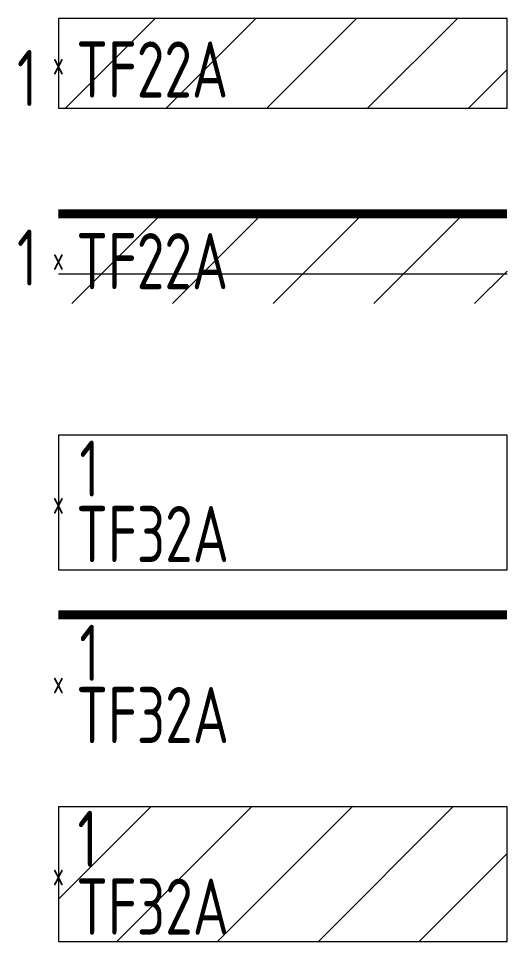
# Model space of a CAD drawing. Header units: metres. Extents: x -162 to 83385, y -62392 to -1971.
# Drawn here: x 12686 to 13785, y -53498 to -51443 of the extents above; entities that cross this region are included whole.
import ezdxf
from ezdxf.enums import TextEntityAlignment as Align
from ezdxf.lldxf.tags import DXFTag

# ---------------------------------------------------------------- set-up
doc = ezdxf.new("R2010")
doc.units = ezdxf.units.M
doc.header["$LTSCALE"] = 0.5
for name, color, linetype, lineweight in [('ELIN_Attribut_01_Produkt_ID', 7, 'Continuous', 0), ('ELIN_Attribut_02_Stromkreis', 7, 'Continuous', 0), ('ELIN_Attribut_03_Verteilerbereich', 7, 'Continuous', 0), ('ELIN_Attribut_04_Montagehoehe', 7, 'Continuous', 0), ('ELIN_Attribut_05_Montageart', 7, 'Continuous', 0), ('ELIN_Attribut_06_Tuernummer', 7, 'Continuous', 0), ('ELIN_Attribut_07_Bemerkung', 7, 'Continuous', 0), ('ELIN_Attribut_08_Adresse', 7, 'Continuous', 0), ('ELIN_Attribut_10_AKZ1', 7, 'Continuous', 0), ('ELIN_Attribut_11_AKZ2', 7, 'Continuous', 0), ('ELIN_Attribut_12_Sonstiges1', 7, 'Continuous', 0), ('ELIN_Attribut_13_Sonstiges2', 7, 'Continuous', 0), ('ELIN_Attribut_14_Bauteil', 7, 'Continuous', 0), ('ELIN_Attribut_15_Ebene', 7, 'Continuous', 0), ('ELIN_Attribut_16_Raumnummer', 7, 'Continuous', 0), ('ELIN_Attribut_17_Raumname', 7, 'Continuous', 0), ('ELIN_Attribut_18_Montageabschnitt', 7, 'Continuous', 0), ('ELIN_Attribut_Basispunkt', 2, 'Continuous', 0), ('ELIN_Attribute_GEMOS', 11, 'Continuous', 0), ('ELIN_Attribute_Tragsystem', 7, 'Continuous', 0), ('ELIN_KTF_DE_Kabeltasse', 5, 'Continuous', 0)]:
    doc.layers.add(name, color=color, linetype=linetype, lineweight=lineweight)
doc.layers.get('0').off()
doc.styles.add('ELIN_Attribute', font='isocp.shx', dxfattribs={"width": 0.8})
doc.styles.add('ELIN_SY', font='isocp.shx', dxfattribs={"width": 0.9})
tags = doc.linetypes.add('STRICHPUNKT2', pattern=[12.7, 6.35, -3.175, 0, -3.175]).pattern_tags.tags
tags[10:11] = [DXFTag(74, 4), DXFTag(75, 0), DXFTag(340, '0'), DXFTag(46, 1.0), DXFTag(50, 0.0), DXFTag(44, 0.0), DXFTag(45, 0.0)]
tags[8:9] = [DXFTag(74, 4), DXFTag(75, 0), DXFTag(340, '0'), DXFTag(46, 1.0), DXFTag(50, 0.0), DXFTag(44, 0.0), DXFTag(45, 0.0)]
tags[6:7] = [DXFTag(74, 4), DXFTag(75, 0), DXFTag(340, '0'), DXFTag(46, 1.0), DXFTag(50, 0.0), DXFTag(44, 0.0), DXFTag(45, 0.0)]
tags[4:5] = [DXFTag(74, 4), DXFTag(75, 0), DXFTag(340, '0'), DXFTag(46, 1.0), DXFTag(50, 0.0), DXFTag(44, 0.0), DXFTag(45, 0.0)]

# ---------------------------------------------------------------- blocks, each defined once
blk = doc.blocks.new('*U587')
h = blk.add_hatch()
h.set_pattern_fill('ANSI31', color=0, scale=50)
h.paths.add_polyline_path([(1000, 100), (0, 100), (0, -100), (1000, -100)])
at = {"linetype": 'STRICHPUNKT2', "ltscale": 25}
blk.add_line((0, -33.4), (1000, -33.4), dxfattribs=at)
at = {"color": 0}
blk.add_lwpolyline([(1000, 100, 20, 20, 0), (0, 100, 0, 0, 0), (0, -100, 0, 0, 0), (1000, -100, 0, 0, 0)], format="xyseb", close=True, dxfattribs=at)
at = {"layer": 'ELIN_Attribut_01_Produkt_ID', "color": 0, "style": 'ELIN_SY', "width": 0.8, "flags": 8}
blk.add_attdef('01_PRODUKT_ID', (39.7, -152.9), '', height=125, dxfattribs=at)
at = {"layer": 'ELIN_Attribut_02_Stromkreis', "style": 'ELIN_Attribute', "width": 0.8, "flags": 8}
blk.add_attdef('02_STROMKREIS', (168.4, -14.6, 0), '', height=150, dxfattribs=at)
at = {"layer": 'ELIN_Attribut_03_Verteilerbereich', "style": 'ELIN_Attribute', "width": 0.8, "flags": 8}
blk.add_attdef('03_VERTEILERBEREICH', (-247.5, -404.4, 0), '', height=125, dxfattribs=at)
at = {"layer": 'ELIN_Attribut_04_Montagehoehe', "style": 'ELIN_Attribute', "width": 0.8, "flags": 8}
blk.add_attdef('04_MONTAGEHOEHE', text='', height=125, dxfattribs=at).set_placement((0, 0, 0), align=Align.RIGHT)
at = {"layer": 'ELIN_Attribut_05_Montageart', "style": 'ELIN_Attribute', "width": 0.8, "flags": 8}
blk.add_attdef('05_MONTAGEART', (168.4, -204.4, 0), '', height=125, dxfattribs=at)
at = {"layer": 'ELIN_Attribut_06_Tuernummer', "style": 'ELIN_Attribute', "width": 0.8, "flags": 8}
blk.add_attdef('06_TUERNUMMER', text='', height=125, dxfattribs=at).set_placement((0, 0, 0), align=Align.RIGHT)
at = {"layer": 'ELIN_Attribut_07_Bemerkung', "style": 'ELIN_Attribute', "width": 0.8, "flags": 8}
blk.add_attdef('07_BEMERKUNG', (-247.5, -604.4, 0), '', height=125, dxfattribs=at)
at = {"layer": 'ELIN_Attribut_08_Adresse', "style": 'ELIN_Attribute', "width": 0.8, "flags": 8}
blk.add_attdef('08_ADRESSE', (-247.5, -804.4, 0), '', height=125, dxfattribs=at)
at = {"layer": 'ELIN_Attribut_10_AKZ1', "style": 'ELIN_Attribute', "width": 0.8, "flags": 8}
blk.add_attdef('10_AKZ1', (-247.5, -1204.4, 0), '', height=125, dxfattribs=at)
at = {"layer": 'ELIN_Attribut_11_AKZ2', "style": 'ELIN_Attribute', "width": 0.8, "flags": 8}
blk.add_attdef('11_AKZ2', (-247.5, -1404.4, 0), '', height=125, dxfattribs=at)
at = {"layer": 'ELIN_Attribut_12_Sonstiges1', "style": 'ELIN_Attribute', "width": 0.8, "flags": 8}
blk.add_attdef('12_SONSTIGES1', (-247.5, -1604.4, 0), '', height=125, dxfattribs=at)
at = {"layer": 'ELIN_Attribut_13_Sonstiges2', "style": 'ELIN_Attribute', "width": 0.8, "flags": 8}
blk.add_attdef('13_SONSTIGES2', (-247.5, -1804.4, 0), '', height=125, dxfattribs=at)
at = {"layer": 'ELIN_Attribut_14_Bauteil', "style": 'ELIN_Attribute', "width": 0.8, "flags": 9}
blk.add_attdef('14_BAUTEIL', (39.7, -352.9), '', height=125, dxfattribs=at)
at = {"layer": 'ELIN_Attribut_15_Ebene', "style": 'ELIN_Attribute', "width": 0.8, "flags": 9}
blk.add_attdef('15_EBENE', (39.7, -552.9), '', height=125, dxfattribs=at)
at = {"layer": 'ELIN_Attribut_16_Raumnummer', "style": 'ELIN_Attribute', "width": 0.8, "flags": 8}
blk.add_attdef('16_RAUMNUMMER', (-247.5, -2404.4, 0), '', height=125, dxfattribs=at)
at = {"layer": 'ELIN_Attribut_17_Raumname', "style": 'ELIN_Attribute', "width": 0.8, "flags": 8}
blk.add_attdef('17_RAUMNAME', (-247.5, -2604.4, 0), '', height=125, dxfattribs=at)
at = {"layer": 'ELIN_Attribut_18_Montageabschnitt', "color": 0, "style": 'ELIN_SY', "width": 0.8, "flags": 9}
blk.add_attdef('18_MONTAGEABSCHNITT', (39.7, -752.9), '', height=125, dxfattribs=at)
at = {"layer": 'ELIN_Attribut_Basispunkt', "style": 'ELIN_Attribute', "width": 0.8, "flags": 8}
blk.add_attdef('Basispunkt', text='', height=50, dxfattribs=at).set_placement((0, 0), align=Align.MIDDLE)
at = {"layer": 'ELIN_Attribute_GEMOS', "style": 'ELIN_Attribute', "width": 0.6}
for tag, p in [('G01_PRO02ID', (1620.5, 183.6)), ('G02_BEZEICHNUNG', (1620.5, -14.6, 0)), ('G03_DESCRIPTION', (1620.5, -204.4, 0)), ('G04_GEMOS-SYMBOL', (1623.8, -404.4, 0)), ('G05_GEMOS-TYP', (1623.8, -604.4, 0)), ('G06_ORTSKENNUNG', (1620.5, -804.4, 0)), ('G08_FREI1', (1620.5, -1004.4, 0)), ('G08_FREI2', (1620.5, -1204.4, 0))]:
    blk.add_attdef(tag, p, '', height=125, dxfattribs=at)
at = {"layer": 'ELIN_Attribute_Tragsystem', "color": 0, "style": 'ELIN_SY', "width": 0.8, "flags": 8}
blk.add_attdef('T01_ANZAHL', (1142.7, -160.1), '', height=125, dxfattribs=at)
blk = doc.blocks.new('*U583')
h = blk.add_hatch()
h.set_pattern_fill('ANSI31', color=0, scale=50)
h.paths.add_polyline_path([(1000, 100), (0, 100), (0, -100), (1000, -100)])
at = {"color": 0}
blk.add_lwpolyline([(1000, 100), (0, 100), (0, -100), (1000, -100)], close=True, dxfattribs=at)
at = {"layer": 'ELIN_Attribut_01_Produkt_ID', "color": 0, "style": 'ELIN_SY', "width": 0.8, "flags": 8}
blk.add_attdef('01_PRODUKT_ID', (39.7, -152.9), '', height=125, dxfattribs=at)
at = {"layer": 'ELIN_Attribut_02_Stromkreis', "style": 'ELIN_Attribute', "width": 0.8, "flags": 8}
blk.add_attdef('02_STROMKREIS', (168.4, -14.6, 0), '', height=150, dxfattribs=at)
at = {"layer": 'ELIN_Attribut_03_Verteilerbereich', "style": 'ELIN_Attribute', "width": 0.8, "flags": 8}
blk.add_attdef('03_VERTEILERBEREICH', (-247.5, -404.4, 0), '', height=125, dxfattribs=at)
at = {"layer": 'ELIN_Attribut_04_Montagehoehe', "style": 'ELIN_Attribute', "width": 0.8, "flags": 8}
blk.add_attdef('04_MONTAGEHOEHE', text='', height=125, dxfattribs=at).set_placement((0, 0, 0), align=Align.RIGHT)
at = {"layer": 'ELIN_Attribut_05_Montageart', "style": 'ELIN_Attribute', "width": 0.8, "flags": 8}
blk.add_attdef('05_MONTAGEART', (168.4, -204.4, 0), '', height=125, dxfattribs=at)
at = {"layer": 'ELIN_Attribut_06_Tuernummer', "style": 'ELIN_Attribute', "width": 0.8, "flags": 8}
blk.add_attdef('06_TUERNUMMER', text='', height=125, dxfattribs=at).set_placement((0, 0, 0), align=Align.RIGHT)
at = {"layer": 'ELIN_Attribut_07_Bemerkung', "style": 'ELIN_Attribute', "width": 0.8, "flags": 8}
blk.add_attdef('07_BEMERKUNG', (-247.5, -604.4, 0), '', height=125, dxfattribs=at)
at = {"layer": 'ELIN_Attribut_08_Adresse', "style": 'ELIN_Attribute', "width": 0.8, "flags": 8}
blk.add_attdef('08_ADRESSE', (-247.5, -804.4, 0), '', height=125, dxfattribs=at)
at = {"layer": 'ELIN_Attribut_10_AKZ1', "style": 'ELIN_Attribute', "width": 0.8, "flags": 8}
blk.add_attdef('10_AKZ1', (-247.5, -1204.4, 0), '', height=125, dxfattribs=at)
at = {"layer": 'ELIN_Attribut_11_AKZ2', "style": 'ELIN_Attribute', "width": 0.8, "flags": 8}
blk.add_attdef('11_AKZ2', (-247.5, -1404.4, 0), '', height=125, dxfattribs=at)
at = {"layer": 'ELIN_Attribut_12_Sonstiges1', "style": 'ELIN_Attribute', "width": 0.8, "flags": 8}
blk.add_attdef('12_SONSTIGES1', (-247.5, -1604.4, 0), '', height=125, dxfattribs=at)
at = {"layer": 'ELIN_Attribut_13_Sonstiges2', "style": 'ELIN_Attribute', "width": 0.8, "flags": 8}
blk.add_attdef('13_SONSTIGES2', (-247.5, -1804.4, 0), '', height=125, dxfattribs=at)
at = {"layer": 'ELIN_Attribut_14_Bauteil', "style": 'ELIN_Attribute', "width": 0.8, "flags": 9}
blk.add_attdef('14_BAUTEIL', (39.7, -352.9), '', height=125, dxfattribs=at)
at = {"layer": 'ELIN_Attribut_15_Ebene', "style": 'ELIN_Attribute', "width": 0.8, "flags": 9}
blk.add_attdef('15_EBENE', (39.7, -552.9), '', height=125, dxfattribs=at)
at = {"layer": 'ELIN_Attribut_16_Raumnummer', "style": 'ELIN_Attribute', "width": 0.8, "flags": 8}
blk.add_attdef('16_RAUMNUMMER', (-247.5, -2404.4, 0), '', height=125, dxfattribs=at)
at = {"layer": 'ELIN_Attribut_17_Raumname', "style": 'ELIN_Attribute', "width": 0.8, "flags": 8}
blk.add_attdef('17_RAUMNAME', (-247.5, -2604.4, 0), '', height=125, dxfattribs=at)
at = {"layer": 'ELIN_Attribut_18_Montageabschnitt', "color": 0, "style": 'ELIN_SY', "width": 0.8, "flags": 9}
blk.add_attdef('18_MONTAGEABSCHNITT', (39.7, -752.9), '', height=125, dxfattribs=at)
at = {"layer": 'ELIN_Attribut_Basispunkt', "style": 'ELIN_Attribute', "width": 0.8, "flags": 8}
blk.add_attdef('Basispunkt', text='', height=50, dxfattribs=at).set_placement((0, 0), align=Align.MIDDLE)
at = {"layer": 'ELIN_Attribute_GEMOS', "style": 'ELIN_Attribute', "width": 0.6}
for tag, p in [('G01_PRO02ID', (1620.5, 183.6)), ('G02_BEZEICHNUNG', (1620.5, -14.6, 0)), ('G03_DESCRIPTION', (1620.5, -204.4, 0)), ('G04_GEMOS-SYMBOL', (1623.8, -404.4, 0)), ('G05_GEMOS-TYP', (1623.8, -604.4, 0)), ('G06_ORTSKENNUNG', (1620.5, -804.4, 0)), ('G08_FREI1', (1620.5, -1004.4, 0)), ('G08_FREI2', (1620.5, -1204.4, 0))]:
    blk.add_attdef(tag, p, '', height=125, dxfattribs=at)
at = {"layer": 'ELIN_Attribute_Tragsystem', "color": 0, "style": 'ELIN_SY', "width": 0.8, "flags": 8}
blk.add_attdef('T01_ANZAHL', (1142.7, -160.1), '', height=125, dxfattribs=at)
blk = doc.blocks.new('*U573')
at = {"color": 0}
blk.add_lwpolyline([(1000, 150, 20, 20, 0), (0, 150, 0, 0, 0), (0, -150, 0, 0, 0), (1000, -150, 0, 0, 0)], format="xyseb", close=True, dxfattribs=at)
at = {"layer": 'ELIN_Attribut_01_Produkt_ID', "color": 0, "style": 'ELIN_SY', "width": 0.8, "flags": 8}
blk.add_attdef('01_PRODUKT_ID', (39.7, -102.9), '', height=125, dxfattribs=at)
at = {"layer": 'ELIN_Attribut_02_Stromkreis', "style": 'ELIN_Attribute', "width": 0.8, "flags": 8}
blk.add_attdef('02_STROMKREIS', (168.4, 35.4, 0), '', height=150, dxfattribs=at)
at = {"layer": 'ELIN_Attribut_03_Verteilerbereich', "style": 'ELIN_Attribute', "width": 0.8, "flags": 8}
blk.add_attdef('03_VERTEILERBEREICH', (-247.5, -354.4, 0), '', height=125, dxfattribs=at)
at = {"layer": 'ELIN_Attribut_04_Montagehoehe', "style": 'ELIN_Attribute', "width": 0.8, "flags": 8}
blk.add_attdef('04_MONTAGEHOEHE', text='', height=125, dxfattribs=at).set_placement((0, 50, 0), align=Align.RIGHT)
at = {"layer": 'ELIN_Attribut_05_Montageart', "style": 'ELIN_Attribute', "width": 0.8, "flags": 8}
blk.add_attdef('05_MONTAGEART', (168.4, -154.4, 0), '', height=125, dxfattribs=at)
at = {"layer": 'ELIN_Attribut_06_Tuernummer', "style": 'ELIN_Attribute', "width": 0.8, "flags": 8}
blk.add_attdef('06_TUERNUMMER', text='', height=125, dxfattribs=at).set_placement((0, 50, 0), align=Align.RIGHT)
at = {"layer": 'ELIN_Attribut_07_Bemerkung', "style": 'ELIN_Attribute', "width": 0.8, "flags": 8}
blk.add_attdef('07_BEMERKUNG', (-247.5, -554.4, 0), '', height=125, dxfattribs=at)
at = {"layer": 'ELIN_Attribut_08_Adresse', "style": 'ELIN_Attribute', "width": 0.8, "flags": 8}
blk.add_attdef('08_ADRESSE', (-247.5, -754.4, 0), '', height=125, dxfattribs=at)
at = {"layer": 'ELIN_Attribut_10_AKZ1', "style": 'ELIN_Attribute', "width": 0.8, "flags": 8}
blk.add_attdef('10_AKZ1', (-247.5, -1154.4, 0), '', height=125, dxfattribs=at)
at = {"layer": 'ELIN_Attribut_11_AKZ2', "style": 'ELIN_Attribute', "width": 0.8, "flags": 8}
blk.add_attdef('11_AKZ2', (-247.5, -1354.4, 0), '', height=125, dxfattribs=at)
at = {"layer": 'ELIN_Attribut_12_Sonstiges1', "style": 'ELIN_Attribute', "width": 0.8, "flags": 8}
blk.add_attdef('12_SONSTIGES1', (-247.5, -1554.4, 0), '', height=125, dxfattribs=at)
at = {"layer": 'ELIN_Attribut_13_Sonstiges2', "style": 'ELIN_Attribute', "width": 0.8, "flags": 8}
blk.add_attdef('13_SONSTIGES2', (-247.5, -1754.4, 0), '', height=125, dxfattribs=at)
at = {"layer": 'ELIN_Attribut_14_Bauteil', "style": 'ELIN_Attribute', "width": 0.8, "flags": 9}
blk.add_attdef('14_BAUTEIL', (39.7, -302.9), '', height=125, dxfattribs=at)
at = {"layer": 'ELIN_Attribut_15_Ebene', "style": 'ELIN_Attribute', "width": 0.8, "flags": 9}
blk.add_attdef('15_EBENE', (39.7, -502.9), '', height=125, dxfattribs=at)
at = {"layer": 'ELIN_Attribut_16_Raumnummer', "style": 'ELIN_Attribute', "width": 0.8, "flags": 8}
blk.add_attdef('16_RAUMNUMMER', (-247.5, -2354.4, 0), '', height=125, dxfattribs=at)
at = {"layer": 'ELIN_Attribut_17_Raumname', "style": 'ELIN_Attribute', "width": 0.8, "flags": 8}
blk.add_attdef('17_RAUMNAME', (-247.5, -2554.4, 0), '', height=125, dxfattribs=at)
at = {"layer": 'ELIN_Attribut_18_Montageabschnitt', "color": 0, "style": 'ELIN_SY', "width": 0.8, "flags": 9}
blk.add_attdef('18_MONTAGEABSCHNITT', (39.7, -702.9), '', height=125, dxfattribs=at)
at = {"layer": 'ELIN_Attribut_Basispunkt', "style": 'ELIN_Attribute', "width": 0.8, "flags": 8}
blk.add_attdef('Basispunkt', text='', height=50, dxfattribs=at).set_placement((0, 0.3), align=Align.MIDDLE)
at = {"layer": 'ELIN_Attribute_GEMOS', "style": 'ELIN_Attribute', "width": 0.6}
for tag, p in [('G01_PRO02ID', (1620.5, 183.6)), ('G02_BEZEICHNUNG', (1620.5, -14.6, 0)), ('G03_DESCRIPTION', (1620.5, -204.4, 0)), ('G04_GEMOS-SYMBOL', (1623.8, -404.4, 0)), ('G05_GEMOS-TYP', (1623.8, -604.4, 0)), ('G06_ORTSKENNUNG', (1620.5, -804.4, 0)), ('G08_FREI1', (1620.5, -1004.4, 0)), ('G08_FREI2', (1620.5, -1204.4, 0))]:
    blk.add_attdef(tag, p, '', height=125, dxfattribs=at)
at = {"layer": 'ELIN_Attribute_Tragsystem', "color": 0, "style": 'ELIN_SY', "width": 0.8, "flags": 8}
blk.add_attdef('T01_ANZAHL', (1146.8, -98.7), '', height=125, dxfattribs=at)
blk = doc.blocks.new('*U572')
at = {"color": 0}
blk.add_lwpolyline([(1000, 150), (0, 150), (0, -150), (1000, -150)], close=True, dxfattribs=at)
at = {"layer": 'ELIN_Attribut_01_Produkt_ID', "color": 0, "style": 'ELIN_SY', "width": 0.8, "flags": 8}
blk.add_attdef('01_PRODUKT_ID', (39.7, -102.9), '', height=125, dxfattribs=at)
at = {"layer": 'ELIN_Attribut_02_Stromkreis', "style": 'ELIN_Attribute', "width": 0.8, "flags": 8}
blk.add_attdef('02_STROMKREIS', (168.4, 35.4, 0), '', height=150, dxfattribs=at)
at = {"layer": 'ELIN_Attribut_03_Verteilerbereich', "style": 'ELIN_Attribute', "width": 0.8, "flags": 8}
blk.add_attdef('03_VERTEILERBEREICH', (-247.5, -354.4, 0), '', height=125, dxfattribs=at)
at = {"layer": 'ELIN_Attribut_04_Montagehoehe', "style": 'ELIN_Attribute', "width": 0.8, "flags": 8}
blk.add_attdef('04_MONTAGEHOEHE', text='', height=125, dxfattribs=at).set_placement((0, 50, 0), align=Align.RIGHT)
at = {"layer": 'ELIN_Attribut_05_Montageart', "style": 'ELIN_Attribute', "width": 0.8, "flags": 8}
blk.add_attdef('05_MONTAGEART', (168.4, -154.4, 0), '', height=125, dxfattribs=at)
at = {"layer": 'ELIN_Attribut_06_Tuernummer', "style": 'ELIN_Attribute', "width": 0.8, "flags": 8}
blk.add_attdef('06_TUERNUMMER', text='', height=125, dxfattribs=at).set_placement((0, 50, 0), align=Align.RIGHT)
at = {"layer": 'ELIN_Attribut_07_Bemerkung', "style": 'ELIN_Attribute', "width": 0.8, "flags": 8}
blk.add_attdef('07_BEMERKUNG', (-247.5, -554.4, 0), '', height=125, dxfattribs=at)
at = {"layer": 'ELIN_Attribut_08_Adresse', "style": 'ELIN_Attribute', "width": 0.8, "flags": 8}
blk.add_attdef('08_ADRESSE', (-247.5, -754.4, 0), '', height=125, dxfattribs=at)
at = {"layer": 'ELIN_Attribut_10_AKZ1', "style": 'ELIN_Attribute', "width": 0.8, "flags": 8}
blk.add_attdef('10_AKZ1', (-247.5, -1154.4, 0), '', height=125, dxfattribs=at)
at = {"layer": 'ELIN_Attribut_11_AKZ2', "style": 'ELIN_Attribute', "width": 0.8, "flags": 8}
blk.add_attdef('11_AKZ2', (-247.5, -1354.4, 0), '', height=125, dxfattribs=at)
at = {"layer": 'ELIN_Attribut_12_Sonstiges1', "style": 'ELIN_Attribute', "width": 0.8, "flags": 8}
blk.add_attdef('12_SONSTIGES1', (-247.5, -1554.4, 0), '', height=125, dxfattribs=at)
at = {"layer": 'ELIN_Attribut_13_Sonstiges2', "style": 'ELIN_Attribute', "width": 0.8, "flags": 8}
blk.add_attdef('13_SONSTIGES2', (-247.5, -1754.4, 0), '', height=125, dxfattribs=at)
at = {"layer": 'ELIN_Attribut_14_Bauteil', "style": 'ELIN_Attribute', "width": 0.8, "flags": 9}
blk.add_attdef('14_BAUTEIL', (39.7, -302.9), '', height=125, dxfattribs=at)
at = {"layer": 'ELIN_Attribut_15_Ebene', "style": 'ELIN_Attribute', "width": 0.8, "flags": 9}
blk.add_attdef('15_EBENE', (39.7, -502.9), '', height=125, dxfattribs=at)
at = {"layer": 'ELIN_Attribut_16_Raumnummer', "style": 'ELIN_Attribute', "width": 0.8, "flags": 8}
blk.add_attdef('16_RAUMNUMMER', (-247.5, -2354.4, 0), '', height=125, dxfattribs=at)
at = {"layer": 'ELIN_Attribut_17_Raumname', "style": 'ELIN_Attribute', "width": 0.8, "flags": 8}
blk.add_attdef('17_RAUMNAME', (-247.5, -2554.4, 0), '', height=125, dxfattribs=at)
at = {"layer": 'ELIN_Attribut_18_Montageabschnitt', "color": 0, "style": 'ELIN_SY', "width": 0.8, "flags": 9}
blk.add_attdef('18_MONTAGEABSCHNITT', (39.7, -702.9), '', height=125, dxfattribs=at)
at = {"layer": 'ELIN_Attribut_Basispunkt', "style": 'ELIN_Attribute', "width": 0.8, "flags": 8}
blk.add_attdef('Basispunkt', text='', height=50, dxfattribs=at).set_placement((0, 0.3), align=Align.MIDDLE)
at = {"layer": 'ELIN_Attribute_GEMOS', "style": 'ELIN_Attribute', "width": 0.6}
for tag, p in [('G01_PRO02ID', (1620.5, 183.6)), ('G02_BEZEICHNUNG', (1620.5, -14.6, 0)), ('G03_DESCRIPTION', (1620.5, -204.4, 0)), ('G04_GEMOS-SYMBOL', (1623.8, -404.4, 0)), ('G05_GEMOS-TYP', (1623.8, -604.4, 0)), ('G06_ORTSKENNUNG', (1620.5, -804.4, 0)), ('G08_FREI1', (1620.5, -1004.4, 0)), ('G08_FREI2', (1620.5, -1204.4, 0))]:
    blk.add_attdef(tag, p, '', height=125, dxfattribs=at)
at = {"layer": 'ELIN_Attribute_Tragsystem', "color": 0, "style": 'ELIN_SY', "width": 0.8, "flags": 8}
blk.add_attdef('T01_ANZAHL', (1146.8, -98.7), '', height=125, dxfattribs=at)
blk = doc.blocks.new('*U571')
h = blk.add_hatch()
h.set_pattern_fill('ANSI31', color=0, scale=50)
h.set_pattern_definition([(45, (0, 50), (-112.253, 112.253), [])])
h.paths.add_polyline_path([(1000, 150), (0, 150), (0, -150), (1000, -150)])
at = {"color": 0}
blk.add_lwpolyline([(1000, 150), (0, 150), (0, -150), (1000, -150)], close=True, dxfattribs=at)
at = {"layer": 'ELIN_Attribut_01_Produkt_ID', "color": 0, "style": 'ELIN_SY', "width": 0.8, "flags": 8}
blk.add_attdef('01_PRODUKT_ID', (39.7, -102.9), '', height=125, dxfattribs=at)
at = {"layer": 'ELIN_Attribut_02_Stromkreis', "style": 'ELIN_Attribute', "width": 0.8, "flags": 8}
blk.add_attdef('02_STROMKREIS', (168.4, 35.4, 0), '', height=150, dxfattribs=at)
at = {"layer": 'ELIN_Attribut_03_Verteilerbereich', "style": 'ELIN_Attribute', "width": 0.8, "flags": 8}
blk.add_attdef('03_VERTEILERBEREICH', (-247.5, -354.4, 0), '', height=125, dxfattribs=at)
at = {"layer": 'ELIN_Attribut_04_Montagehoehe', "style": 'ELIN_Attribute', "width": 0.8, "flags": 8}
blk.add_attdef('04_MONTAGEHOEHE', text='', height=125, dxfattribs=at).set_placement((0, 50, 0), align=Align.RIGHT)
at = {"layer": 'ELIN_Attribut_05_Montageart', "style": 'ELIN_Attribute', "width": 0.8, "flags": 8}
blk.add_attdef('05_MONTAGEART', (168.4, -154.4, 0), '', height=125, dxfattribs=at)
at = {"layer": 'ELIN_Attribut_06_Tuernummer', "style": 'ELIN_Attribute', "width": 0.8, "flags": 8}
blk.add_attdef('06_TUERNUMMER', text='', height=125, dxfattribs=at).set_placement((0, 50, 0), align=Align.RIGHT)
at = {"layer": 'ELIN_Attribut_07_Bemerkung', "style": 'ELIN_Attribute', "width": 0.8, "flags": 8}
blk.add_attdef('07_BEMERKUNG', (-247.5, -554.4, 0), '', height=125, dxfattribs=at)
at = {"layer": 'ELIN_Attribut_08_Adresse', "style": 'ELIN_Attribute', "width": 0.8, "flags": 8}
blk.add_attdef('08_ADRESSE', (-247.5, -754.4, 0), '', height=125, dxfattribs=at)
at = {"layer": 'ELIN_Attribut_10_AKZ1', "style": 'ELIN_Attribute', "width": 0.8, "flags": 8}
blk.add_attdef('10_AKZ1', (-247.5, -1154.4, 0), '', height=125, dxfattribs=at)
at = {"layer": 'ELIN_Attribut_11_AKZ2', "style": 'ELIN_Attribute', "width": 0.8, "flags": 8}
blk.add_attdef('11_AKZ2', (-247.5, -1354.4, 0), '', height=125, dxfattribs=at)
at = {"layer": 'ELIN_Attribut_12_Sonstiges1', "style": 'ELIN_Attribute', "width": 0.8, "flags": 8}
blk.add_attdef('12_SONSTIGES1', (-247.5, -1554.4, 0), '', height=125, dxfattribs=at)
at = {"layer": 'ELIN_Attribut_13_Sonstiges2', "style": 'ELIN_Attribute', "width": 0.8, "flags": 8}
blk.add_attdef('13_SONSTIGES2', (-247.5, -1754.4, 0), '', height=125, dxfattribs=at)
at = {"layer": 'ELIN_Attribut_14_Bauteil', "style": 'ELIN_Attribute', "width": 0.8, "flags": 9}
blk.add_attdef('14_BAUTEIL', (39.7, -302.9), '', height=125, dxfattribs=at)
at = {"layer": 'ELIN_Attribut_15_Ebene', "style": 'ELIN_Attribute', "width": 0.8, "flags": 9}
blk.add_attdef('15_EBENE', (39.7, -502.9), '', height=125, dxfattribs=at)
at = {"layer": 'ELIN_Attribut_16_Raumnummer', "style": 'ELIN_Attribute', "width": 0.8, "flags": 8}
blk.add_attdef('16_RAUMNUMMER', (-247.5, -2354.4, 0), '', height=125, dxfattribs=at)
at = {"layer": 'ELIN_Attribut_17_Raumname', "style": 'ELIN_Attribute', "width": 0.8, "flags": 8}
blk.add_attdef('17_RAUMNAME', (-247.5, -2554.4, 0), '', height=125, dxfattribs=at)
at = {"layer": 'ELIN_Attribut_18_Montageabschnitt', "color": 0, "style": 'ELIN_SY', "width": 0.8, "flags": 9}
blk.add_attdef('18_MONTAGEABSCHNITT', (39.7, -702.9), '', height=125, dxfattribs=at)
at = {"layer": 'ELIN_Attribut_Basispunkt', "style": 'ELIN_Attribute', "width": 0.8, "flags": 8}
blk.add_attdef('Basispunkt', text='', height=50, dxfattribs=at).set_placement((0, 0), align=Align.MIDDLE)
at = {"layer": 'ELIN_Attribute_GEMOS', "style": 'ELIN_Attribute', "width": 0.6}
for tag, p in [('G01_PRO02ID', (1620.5, 183.6)), ('G02_BEZEICHNUNG', (1620.5, -14.6, 0)), ('G03_DESCRIPTION', (1620.5, -204.4, 0)), ('G04_GEMOS-SYMBOL', (1623.8, -404.4, 0)), ('G05_GEMOS-TYP', (1623.8, -604.4, 0)), ('G06_ORTSKENNUNG', (1620.5, -804.4, 0)), ('G08_FREI1', (1620.5, -1004.4, 0)), ('G08_FREI2', (1620.5, -1204.4, 0))]:
    blk.add_attdef(tag, p, '', height=125, dxfattribs=at)
at = {"layer": 'ELIN_Attribute_Tragsystem', "color": 0, "style": 'ELIN_SY', "width": 0.8, "flags": 8}
blk.add_attdef('T01_ANZAHL', (1142.7, -110.1), '', height=125, dxfattribs=at)

msp = doc.modelspace()

# ---------------------------------------------------------------- block references
at = {"layer": 'ELIN_KTF_DE_Kabeltasse', "lineweight": 0}
ref = msp.add_blockref('*U583', (12775.2, -51542.5), dxfattribs=at)
ref.add_attrib('01_PRODUKT_ID', 'TF22A', (12814.9, -51618.7), dxfattribs={"layer": 'ELIN_Attribut_01_Produkt_ID', "color": 0, "height": 125, "style": 'ELIN_SY', "width": 0.8})
ref.add_attrib('Basispunkt', 'x', dxfattribs={"layer": 'ELIN_Attribut_Basispunkt', "height": 50, "style": 'ELIN_Attribute', "width": 0.8}).set_placement((12775.2, -51542.5), align=Align.MIDDLE)
ref.add_attrib('T01_ANZAHL', '1', (12683, -51637.7), dxfattribs={"layer": 'ELIN_Attribute_Tragsystem', "color": 0, "height": 125, "style": 'ELIN_SY', "width": 0.8})
ref = msp.add_blockref('*U587', (12775.2, -51977.5), dxfattribs=at)
ref.add_attrib('01_PRODUKT_ID', 'TF22A', (12814.9, -52045.5), dxfattribs={"layer": 'ELIN_Attribut_01_Produkt_ID', "color": 0, "height": 125, "style": 'ELIN_SY', "width": 0.8})
ref.add_attrib('Basispunkt', 'x', dxfattribs={"layer": 'ELIN_Attribut_Basispunkt', "height": 50, "style": 'ELIN_Attribute', "width": 0.8}).set_placement((12775.2, -51977.5), align=Align.MIDDLE)
ref.add_attrib('T01_ANZAHL', '1', (12683, -52037.6), dxfattribs={"layer": 'ELIN_Attribute_Tragsystem', "color": 0, "height": 125, "style": 'ELIN_SY', "width": 0.8})
ref = msp.add_blockref('*U572', (12775.2, -52520.7), dxfattribs=at)
ref.add_attrib('01_PRODUKT_ID', 'TF32A', (12814.9, -52653.3), dxfattribs={"layer": 'ELIN_Attribut_01_Produkt_ID', "color": 0, "height": 125, "style": 'ELIN_SY', "width": 0.8})
ref.add_attrib('Basispunkt', 'x', dxfattribs={"layer": 'ELIN_Attribut_Basispunkt', "height": 50, "style": 'ELIN_Attribute', "width": 0.8}).set_placement((12775.2, -52520.4), align=Align.MIDDLE)
ref.add_attrib('T01_ANZAHL', '1', (12822, -52507.5), dxfattribs={"layer": 'ELIN_Attribute_Tragsystem', "color": 0, "height": 125, "style": 'ELIN_SY', "width": 0.8})
ref = msp.add_blockref('*U573', (12775.2, -52920.7), dxfattribs=at)
ref.add_attrib('01_PRODUKT_ID', 'TF32A', (12814.9, -53056.4), dxfattribs={"layer": 'ELIN_Attribut_01_Produkt_ID', "color": 0, "height": 125, "style": 'ELIN_SY', "width": 0.8})
ref.add_attrib('Basispunkt', 'x', dxfattribs={"layer": 'ELIN_Attribut_Basispunkt', "height": 50, "style": 'ELIN_Attribute', "width": 0.8}).set_placement((12775.2, -52920.7), align=Align.MIDDLE)
ref.add_attrib('T01_ANZAHL', '1', (12822, -52917.8), dxfattribs={"layer": 'ELIN_Attribute_Tragsystem', "color": 0, "height": 125, "style": 'ELIN_SY', "width": 0.8})
ref = msp.add_blockref('*U571', (12775.2, -53348.2), dxfattribs=at)
ref.add_attrib('01_PRODUKT_ID', 'TF32A', (12814.9, -53483), dxfattribs={"layer": 'ELIN_Attribut_01_Produkt_ID', "color": 0, "height": 125, "style": 'ELIN_SY', "width": 0.8})
ref.add_attrib('Basispunkt', 'x', dxfattribs={"layer": 'ELIN_Attribut_Basispunkt', "height": 50, "style": 'ELIN_Attribute', "width": 0.8}).set_placement((12775.2, -53348.2, 0), align=Align.MIDDLE)
ref.add_attrib('T01_ANZAHL', '1', (12817.9, -53331.9), dxfattribs={"layer": 'ELIN_Attribute_Tragsystem', "color": 0, "height": 125, "style": 'ELIN_SY', "width": 0.8})

doc.saveas('drawing.dxf')
